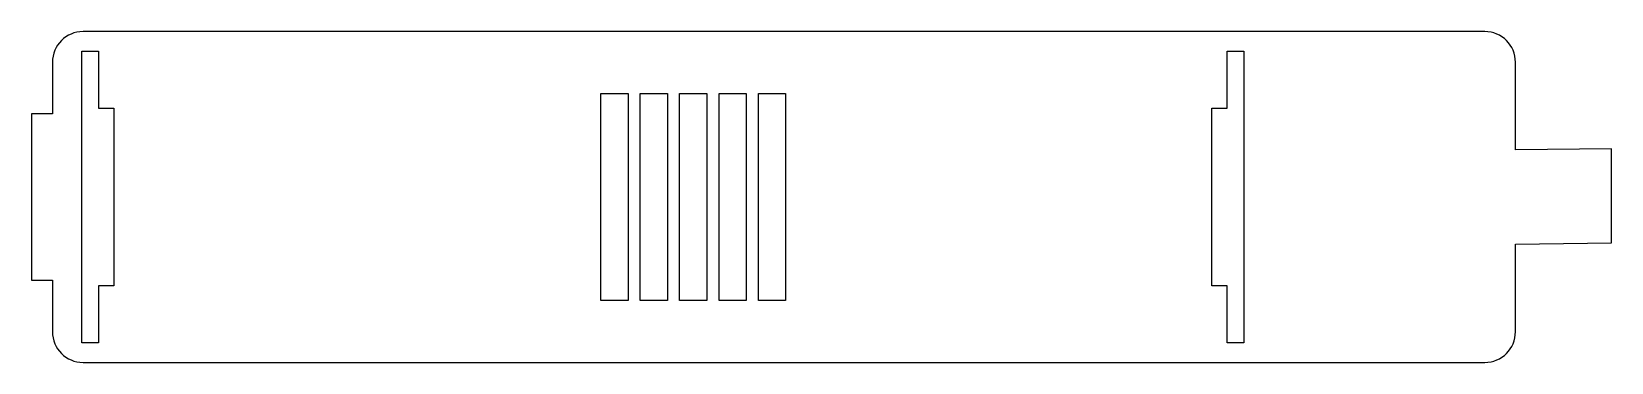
# Model space of a CAD drawing. Extents: x 0 to 295, y 0 to 62.
import ezdxf

# ---------------------------------------------------------------- set-up
doc = ezdxf.new("R2010")
doc.units = 0
doc.layers.add('Layer_1', color=7, linetype='CONTINUOUS')

msp = doc.modelspace()

# ---------------------------------------------------------------- linework, layer by layer
at = {"layer": 'Layer_1', "color": 7}
for points in [[(271.278147, 61.931176), (9.849846, 61.931176)], [(4.131175, 56.212516), (4.131175, 46.613136), (0.250526, 46.613136), (0.250526, 15.568562), (4.131175, 15.568562), (4.131175, 5.969174)], [(276.996816, 5.969174), (276.996816, 22.30846), (294.885189, 22.515044), (294.885189, 40.07972), (276.996816, 39.873136), (276.996816, 56.212516)], [(9.849846, 0.250525), (271.278147, 0.250525)]]:
    msp.add_lwpolyline(points, dxfattribs=at)
for points in [[(9.645805, 58.255102), (12.709184, 58.255102), (12.709184, 47.634476), (15.568515, 47.634476), (15.568515, 14.547214), (12.709184, 14.547214), (12.709184, 3.926596), (9.645805, 3.926596), (9.645805, 58.255102)], [(223.242993, 58.255102), (226.306346, 58.255102), (226.306346, 3.926596), (223.242993, 3.926596), (223.242993, 14.547214), (220.383659, 14.547214), (220.383659, 47.634476), (223.242993, 47.634476), (223.242993, 58.255102)], [(106.416668, 50.379702), (111.482263, 50.379702), (111.482263, 11.802002), (106.416668, 11.802002), (106.416668, 50.379702)], [(113.761786, 50.379702), (118.827381, 50.379702), (118.827381, 11.802002), (113.761786, 11.802002), (113.761786, 50.379702)], [(121.106883, 50.379702), (126.172478, 50.379702), (126.172478, 11.802002), (121.106883, 11.802002), (121.106883, 50.379702)], [(128.452, 50.379702), (133.517595, 50.379702), (133.517595, 11.802002), (128.452, 11.802002), (128.452, 50.379702)], [(135.797118, 50.379702), (140.862713, 50.379702), (140.862713, 11.802002), (135.797118, 11.802002), (135.797118, 50.379702)]]:
    msp.add_lwpolyline(points, close=True, dxfattribs=at)
for points in [[(9.849846, 61.931176), (6.681665, 61.931176), (4.131175, 59.380661), (4.131175, 56.212516)], [(276.996816, 56.212516), (276.996816, 59.380661), (274.446317, 61.931176), (271.278147, 61.931176)], [(4.131175, 5.969174), (4.131175, 2.801026), (6.681665, 0.250525), (9.849846, 0.250525)], [(271.278147, 0.250525), (274.446317, 0.250525), (276.996816, 2.801026), (276.996816, 5.969174)]]:
    msp.add_open_spline(points, degree=3, dxfattribs=at)

doc.saveas('drawing.dxf')
